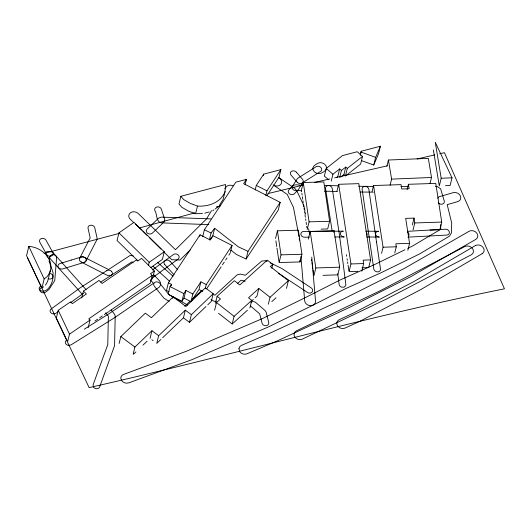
<?xml version="1.0" encoding="UTF-8"?>
<svg xmlns="http://www.w3.org/2000/svg" width="531" height="531" viewBox="0 0 531 531"><rect width="100%" height="100%" fill="white"/><g stroke="black" fill="none" stroke-linecap="round" stroke-linejoin="round"><path stroke-width="0.8" d="M440.823 224.547L440.697 229.279L412.66 245.979L407.748 248.375M225.011 191.711L225.575 184.522L180.879 196.284L178.98 203.95L181.775 207.249L188.359 211.039L195.594 213.761L197.492 206.088C208.471 206.765 220.684 202.703 225.011 191.711L223.12 199.377L219.303 205.55M49.35 261.869L49.775 257.07A3.445 2.801 11.4 0 1 53.432 254.707A3.445 2.801 11.4 0 1 56.598 257.933L54.746 280.574L49.21 289.236L45.752 292.136L43.389 292.886A3.445 2.768 12.1 0 1 40.124 291.061L39.991 288.91L41.571 287.271M41.883 288.141L44.159 278.941L47.106 276.611A22.468 18.406 13.9 0 0 48.407 257.854C44.013 251.342 36.739 246.815 28.827 246.417L26.55 255.623L41.186 286.66M50.266 270.823L47.989 280.023A22.468 18.406 13.9 0 1 45.354 285.16M151.368 279.479L152.497 278.689L154.395 271.022L141.558 258.365L137.682 261.033L136.494 259.878L102.078 283.474L99.005 280.428L83.453 291.094L86.394 293.968L72.329 303.626L70.537 301.86L58.251 310.277L56.352 317.95L66.906 340.331M67.795 341.055L69.508 334.158L58.251 310.277M81.747 297.997L83.453 291.094M88.153 327.733L90.051 320.067L88.777 318.812L152.211 275.416L150.479 273.711L154.395 271.022M150.671 267.677L162.367 259.467L164.265 251.8L134.018 222.37L118.951 232.85L117.052 240.523L137.808 260.721M119.143 343.471L120.849 336.574L145.302 313.164L151.395 317.704L173.106 296.915L185.95 306.487L205.378 287.882L213.223 293.729L211.325 301.396L207.78 304.794M148.428 265.354L149.191 262.287L164.265 251.8M152.211 275.416L150.313 283.083L109.047 311.385M133.181 353.951L134.894 347.048L151.946 330.713L158.65 335.718L156.751 343.391L160.9 339.415M150.047 338.38L151.946 330.713M230.374 252.371L232.08 245.468L213.11 235.771L210.283 240.052L200.048 234.808L168.387 282.764L166.488 290.437L168.971 291.705M168.387 282.764L171.493 284.35L170.046 286.561L168.148 294.234L181.927 301.276L184.018 298.11L185.91 290.437L192.859 294.001L190.961 301.668L184.018 298.11M171.115 285.884L171.493 284.35M172.728 298.449L173.106 296.915M181.927 301.276L183.826 293.61L185.91 290.437M199.669 236.341L200.048 234.808M202.689 236.667L204.395 229.764L235.83 182.16L246.437 179.365L245.11 184.735M183.434 317.837L185.332 310.17L191.359 314.671L189.467 322.337L183.434 317.837L162.678 337.709M209.367 239.906L211.072 233.009L214.643 228.237L238.293 246.809L248.017 251.342L246.118 259.009L236.395 254.475L230.859 250.048M205.298 288.433L206.247 284.596L200.891 281.842L198.992 289.514L190.961 301.668M214.643 228.237L212.745 235.903L210.07 239.481M215.4 303.214L217.113 296.311L234.357 280.693L239.813 284.968L267.279 260.104L272.761 264.392L271.812 268.221M214.61 310.237L216.509 302.57L220.484 298.973L217.113 296.311M255.159 190.038L256.294 185.432L263.708 174.141L280.892 169.621L278.994 177.288L266.854 195.8M263.33 175.675L263.708 174.141M218.52 313.297L232.206 323.996L234.105 316.33L251.787 300.347L248.515 297.798L258.829 288.472L270.06 297.26L268.354 304.163M265.825 195.454L266.967 190.855L280.892 169.621M249.889 308.013L251.787 300.347M258.829 288.472L256.931 296.139L255.112 297.785M246.437 179.365L243.643 183.653L280.182 202.357L278.284 210.024L246.118 259.009M275.529 238.492L277.428 230.819L298.336 230.208L301.94 254.269L300.042 261.936L279.12 262.54L281.018 254.867L277.428 230.819M321.129 229.133L327.693 228.947L329.592 221.281L323.804 181.941L303.294 182.511L301.396 190.178L301.635 191.817M286.494 288.353L288.393 280.68L270.345 266.582L272.761 264.392M307.183 229.518L309.082 221.852L303.294 182.511M308.279 239.142L310.177 231.476L334.026 230.686L339.674 267.173L337.776 274.839L322.981 275.337M346.046 175.569L360.629 164.059L362.527 156.393L357.204 151.727L342.482 155.603L326.253 168.42L324.361 176.086L328.609 179.797M331.225 181.144L332.93 174.248L339.667 168.924L341.433 170.478L339.727 177.374M339.667 168.924L337.769 176.597L336.548 177.56M310.177 231.476L315.832 267.969L313.934 275.635L313.051 269.96M336.953 191.2L338.665 184.297L358.837 183.646L370.592 259.898L368.693 267.564L362.062 267.783M340.776 177.168L343.876 174.726L345.774 167.059L347.314 168.4L345.601 175.303M333.647 232.22L334.026 230.686M360.177 155.105L361.272 151.249L380.395 146.217L378.497 153.884L373.724 165.041L361.359 160.548M360.323 155.085L361.272 151.249M373.724 165.041L375.623 157.375L380.395 146.217M349.053 271.626L350.951 263.96L338.665 184.297M372.045 191.658L373.558 185.525L401.064 184.635L401.735 188.976L409.116 188.737L408.432 184.29L435.759 183.407L441.719 222.077L439.821 229.744L430.024 230.062M386.907 166.163L388.42 160.03L428.331 158.371L431.504 177.48L429.991 183.613M361.764 271.215L363.662 263.549L363.131 260.144L370.592 259.898M390.086 185.266L391.606 179.126L388.42 160.03M381.557 253.353L383.077 247.22L373.558 185.525M407.104 189.66L408.432 184.29M394.765 252.935L396.285 246.802L395.821 243.789L409.554 243.351L405.697 218.374L414.041 218.102L414.777 222.96L413.072 229.857M412.328 225.005L414.041 218.102M407.848 250.254L409.554 243.351M445.482 185.671L450.122 185.485L452.02 177.819L435.261 142.275L441.195 178.25L439.296 185.916L433.369 149.941M79.63 258.371L90.177 237.901L88.053 228.363A3.445 2.834 12.9 0 1 90.774 225.217A3.445 2.834 12.9 0 1 94.764 227.779L97.08 238.167L96.881 239.78L85.942 260.993A3.445 2.808 13.1 0 1 81.396 262.155A3.445 2.808 13.1 0 1 79.716 258.212A3.445 2.808 13.1 0 1 84.369 257.289L108.49 269.562L130.068 255.497L133.221 255.869M211.53 210.628L206.466 218.978L175.462 249.709L138.213 213.469L136.467 212.32L134.389 211.789A5.509 4.547 12.3 0 0 129.245 214.159A5.509 4.547 12.3 0 0 130.268 219.243L133.706 222.509M224.885 188.81L225.755 187.397A5.509 4.527 13.1 0 1 233.063 185.843M437.816 198.269L438.666 196.882L453.076 192.693A5.516 4.547 20.8 0 1 460.271 195.727A5.516 4.547 20.8 0 1 457.682 201.621L447.195 204.627L451.702 222.987L451.423 232.903L449.485 236.129L419.41 254.03L380.269 273.12L345.515 288.645L313.21 305.079L268.175 327.043L191.85 359.699L128.927 382.824L126.909 383.17A5.509 4.447 16.8 0 1 121.533 380.369L120.876 378.623A5.509 4.467 17.1 0 1 123.617 374.401L186.301 351.29L262.473 318.567L307.051 296.776L339.382 280.315L374.103 264.796L404.947 249.749M248.017 251.342L280.182 202.357M192.859 294.001L200.891 281.842M206.247 284.596L232.08 245.468M206.619 288.831L221.122 266.867M222.476 264.803L224.294 262.062M225.648 259.998L227.009 257.94M228.821 255.192L230.182 253.134M190.629 249.51L180.002 260.037L171.719 259.699L163.96 252.019M133.58 354.15L135.936 351.9M142.992 345.143L147.107 341.194M158.65 335.718L185.332 310.17M191.359 314.671L213.223 293.729M189.467 322.337L206.008 306.493M184.768 306.135L190.244 301.084M192.68 298.84L201.196 290.995L202.802 290.815M237.37 283.6L241.028 280.235L245.222 281.238M252.079 300.526L253.294 299.431M232.206 323.996L247.453 310.217M270.06 297.26L288.393 280.68M271.826 301.615L276.107 297.745M44.996 253.187L47.179 251.349L52.436 251.926L86.122 289.694M48.228 258.849L49.443 257.834L82.67 294.712M42.467 287.676L43.648 286.74M347.314 168.4L362.527 156.393M341.433 170.478L345.774 167.059M40.947 285.963L40.13 286.581A3.445 2.781 12.6 0 0 40.15 290.543C47.438 294.128 53.12 282.704 52.974 276.678A3.445 2.794 11.6 0 0 49.834 273.438M212.732 210.741L213.966 209.845M215.194 208.942L218.268 206.685M57.899 311.87L55.894 313.33L53.465 313.94A3.445 2.768 12.1 0 1 50.332 311.962A3.445 2.768 12.1 0 1 51.115 308.989L80.115 287.882L106.738 270.691M70.623 302.624L83.347 293.377M152.377 269.954L173.391 254.568A3.445 2.874 13.1 0 1 177.135 254.276L178.224 255.006A3.445 2.881 13.5 0 1 178.091 259.101L152.589 277.72M69.508 334.158L90.051 320.067M94.936 320.996L97.624 319.164M99.636 317.79L102.324 315.965M104.341 314.591L108.37 311.85M100.83 282.007L132.046 261.79L133.115 262.832M66.893 340.072L66.508 340.311A3.445 2.788 12.8 0 0 65.499 343.245A3.445 2.788 12.8 0 0 68.486 345.396L70.962 344.931L114.012 318.069L159.366 287.052L160.462 285.174L160.581 283.162L159.751 281.065L153.346 274.335M84.276 329.18L109.539 313.383L153.545 283.288L150.339 279.93M475.318 245.621L413.941 281.549L353.228 313.197L339.276 319.682A5.509 4.626 18.2 0 0 337.67 326.034L339.156 327.435A5.509 4.487 15 0 0 345.21 327.992L359.54 321.454L420.472 289.76L482.168 253.652M464.824 246.55L380.017 290.815L296.53 330.786A5.516 4.66 16.5 0 0 294.911 337.165L296.398 338.552A5.509 4.52 13.5 0 0 302.464 339.063L386.382 299.086L471.289 254.787A5.522 4.547 22.6 0 0 472.378 248.408A5.522 4.547 22.6 0 0 464.837 246.57M194.87 212.851L139.301 227.991M216.303 207.004L220.265 205.948M119.475 233.328L44.179 253.406M204.76 213.15L209.174 211.975M267.976 193.583L302.557 185.206M314.584 182.438L329.817 178.94M417.16 158.968L434.803 154.893M439.615 153.778L444.427 152.669L504.45 288.811C364.857 316.894 227.952 356.182 89.135 387.63L27.532 257.86M387.497 165.798L334.623 177.845M216.429 301.19L214.444 301.389L210.96 299.73M407.396 231.317L445.363 229.213A3.445 2.841 22.2 0 1 449.339 231.961A3.445 2.841 22.2 0 1 446.704 235.08L407.947 237.145M196.364 213.721L202.49 213.422M391.606 179.126L431.504 177.48M441.195 178.25L452.02 177.819M315.832 267.969L339.674 267.173M414.777 222.96L441.719 222.077M383.077 247.22L396.285 246.802M350.951 263.96L363.662 263.549M349.843 271.6L357.794 271.348M309.082 221.852L329.592 221.281M281.018 254.867L301.94 254.269M309.361 237.145L304.688 237.231A3.445 2.854 17 0 1 300.885 234.39A3.445 2.854 17 0 1 303.818 231.423L343.305 231.164A3.445 2.814 19.5 0 0 340.391 234.065A3.445 2.814 19.5 0 0 344.188 236.945L334.815 236.972M435.281 186.328L436.927 186.321L440.644 188.837L444.241 200.957A3.445 2.834 20.8 0 1 442.449 204.083A3.445 2.834 20.8 0 1 438.281 202.756M400.918 186.408L408.246 186.401M373.247 186.427L358.511 186.262M373.353 192.169L360.137 192.01M365.779 231.204L378.51 231.277M366.662 236.972L379.393 237.052A3.445 2.801 20.7 0 1 375.603 234.144A3.445 2.801 20.7 0 1 378.51 231.277M303.135 185.073C299.909 185.936 294.44 183.029 292.302 186.66L292.183 187.748A3.445 2.828 16.5 0 0 294.599 190.417L301.601 190.755M324.341 191.187L337.311 191.432M324.408 185.478L338.785 185.777M210.986 218.885L161.311 217.126L158.802 217.995L147.08 229.087A3.445 2.874 12.7 0 0 147.518 233.195A3.445 2.874 12.7 0 0 152.331 233.142L163.083 222.934L208.789 224.62M360.934 152.039L375.623 157.375M197.492 206.088L190.257 203.373L183.666 199.583L180.879 196.284M212.898 294.207L214.989 295.209L237.178 274.826L240.397 274.089L245.349 275.25L261.737 261.066L265.719 260.688L267.193 261.391M270.14 262.805L281.968 268.56L311.159 287.875A3.445 2.887 18.1 0 1 312.115 292.017A3.445 2.887 18.1 0 1 307.409 292.408L278.397 273.306M204.395 229.764L211.072 233.009M256.294 185.432L266.967 190.855M81.216 262.068L107.408 275.397L111.218 275.323A3.445 2.808 14.4 0 0 112.207 272.363L111.543 271.348M170.046 286.561L183.826 293.61M199.663 289.86L202.338 291.234M187.622 305.04L168.971 294.705L159.818 283.288A3.445 2.834 15 0 0 155.065 282.266A3.445 2.834 15 0 0 154.309 286.202L163.906 298.156L169.21 301.442M279.346 178.011L294.751 188.346L296.643 190.51L303.719 205.311L305.026 211.066M273.133 184.894L287.238 194.399L293.457 207.429L299.086 236.866M151.873 339.747L153.094 340.656M120.849 336.574L134.894 347.048M216.509 302.57L234.105 316.33M343.876 174.726L345.415 176.073M326.253 168.42L332.93 174.248M157.787 262.573L172.98 276.233M169.442 281.131L153.028 266.323M135.425 224.142L141.697 230.142M142.826 231.231L147.472 235.751M118.951 232.85L149.191 262.287M149.238 237.496L161.012 249.112M164.776 264.63L174.075 274.859M170.046 261.312L177.706 269.748M296.404 172.217L302.478 179.266A3.445 2.768 17.8 0 1 301.913 183.149A3.445 2.768 17.8 0 1 297.154 182.173M297.154 182.173L291.081 175.13A3.445 2.768 17.8 0 1 291.652 171.241A3.445 2.768 17.8 0 1 296.404 172.217M105.689 312.792L108.384 316.264L107.78 344.599L93.104 384.763L93.376 386.94A3.445 2.781 16.8 0 0 96.722 388.725A3.445 2.781 16.8 0 0 99.616 386.999L114.563 345.734L115.2 316.078L114.59 314.345L111.264 310.051M28.827 246.417L44.159 278.941M48.985 260.993L53.073 272.635L52.981 276.611A3.445 2.794 11.8 0 1 48.095 278.669M305.352 212.639L305.657 214.152M308.551 228.655L309.673 234.456M311.418 259.42L311.67 261.04M311.923 262.659L312.301 265.095M312.553 266.715L312.799 268.341M346.438 254.668L346.683 256.281M347.055 258.703L347.307 260.323M347.553 261.936L347.805 263.549M348.057 265.168L348.927 270.823M332.127 230.866L325.503 188.432A3.445 2.788 18.7 0 1 328.41 185.558A3.445 2.788 18.7 0 1 332.214 188.399L339.342 234.125L345.847 284.497L345.734 285.618L344.121 287.178L341.546 287.138A3.451 2.854 20.3 0 1 339.13 284.41L337.762 273.737M299.803 260.336L300.042 261.936M275.888 240.895L276.724 246.503M276.963 248.11L279.001 261.737M301.873 193.457L302.119 195.096M302.358 196.735L302.723 199.191M302.962 200.831L303.201 202.47M303.447 204.11L303.805 206.572M304.051 208.212L304.29 209.851M304.529 211.491L304.774 213.13M305.013 214.77L305.371 217.225M305.617 218.865L305.856 220.504M306.095 222.144L306.46 224.6M306.699 226.239L306.945 227.879M299.232 238.499L299.384 240.138M300.904 256.493L304.681 300.752A5.509 4.626 18.3 0 0 310.456 305.664A5.509 4.626 18.3 0 0 315.527 301.137L311.777 257.137M250.386 305.571A3.445 2.914 15.4 0 0 251.183 306.546L259.705 313.854L262.048 323.16A3.445 2.907 16.2 0 0 266.117 325.715A3.445 2.907 16.2 0 0 268.699 322.403L266.124 312.155L265.082 310.522L255.75 302.517A3.445 2.914 15.4 0 0 250.931 302.371M106.751 270.677A3.445 2.808 14.4 0 1 111.55 271.354M407.689 232.306A3.451 2.808 20.8 0 1 408.983 234.357L408.89 235.465A3.445 2.828 22.2 0 1 408.306 236.408M46.954 256.294A3.445 2.801 11.3 0 1 47.598 257.303M475.338 245.641A5.522 4.553 22.7 0 1 482.911 247.194A5.522 4.553 22.7 0 1 482.181 253.665M366.682 232.99A3.445 2.801 20.7 0 1 367.021 235.2M278.729 177.646A18.598 15.114 15.6 0 1 280.395 178.894A5.509 4.474 15.6 0 1 281.078 183.958A5.509 4.474 15.6 0 1 275.795 185.93A18.598 15.114 15.6 0 1 273.75 185.259M164.776 264.63A3.445 2.874 13.3 0 1 165.241 260.582A3.445 2.874 13.3 0 1 170.046 261.312M238.957 348.615L239.594 351.608L241.028 353.042A5.509 4.513 13.7 0 0 247.081 353.752L277.879 340.63L349.67 307.323L411.067 276.512L475.809 239.375A5.522 4.553 22.5 0 0 476.612 232.923A5.522 4.553 22.5 0 0 469.039 231.324L404.403 268.394L343.477 299.006L272.104 332.187L241.492 345.369L239.912 346.458L238.957 348.615M326.525 167.988L326.034 169.641A15.353 12.326 17.8 0 1 320.213 173.504A5.509 4.421 17.8 0 1 314.352 171.725A5.509 4.421 17.8 0 1 313.39 166.681A15.353 12.326 17.8 0 1 317.419 163.555A5.522 4.434 17.8 0 1 323.366 163.395C325.111 164.298 326.479 165.964 326.525 167.988M164.61 221.102L164.418 221.6A3.445 2.874 12.7 0 1 161.026 222.828C155.829 221.52 157.262 213.874 154.78 210.322A3.445 2.847 11.8 0 1 157.149 206.937A3.445 2.847 11.8 0 1 161.364 209.187L164.729 219.436L164.61 221.102M292.939 185.511L288.924 189.839A3.445 2.828 16.4 0 0 289.594 193.908A3.445 2.828 16.4 0 0 294.353 193.769L298.621 189.328L302.584 182.73L320.571 171.433A3.445 2.768 17.8 0 0 320.863 167.491A3.445 2.768 17.8 0 0 316.078 166.747L297.566 178.376L292.939 185.511M71.439 260.024L59.983 263.568A3.445 2.801 11.7 0 0 58.297 267.186A3.445 2.801 11.7 0 0 62.824 268.892L84.21 262.36A3.445 2.808 12.8 0 0 85.896 258.73A3.445 2.808 12.8 0 0 81.369 256.997L71.439 260.024M52.781 252.411L46.005 240.185A3.445 2.841 12.5 0 0 41.438 238.532A3.445 2.841 12.5 0 0 39.845 242.242L46.622 254.462A3.445 2.801 11.5 0 0 51.188 256.075A3.445 2.801 11.5 0 0 52.781 252.411M376.525 242.09L368.846 189.321A3.445 2.788 19.6 0 0 365.076 186.427A3.445 2.788 19.6 0 0 362.135 189.255L373.797 268.938A3.451 2.821 22.1 0 0 377.574 271.892A3.451 2.821 22.1 0 0 380.488 269.025L376.525 242.09"/></g></svg>
